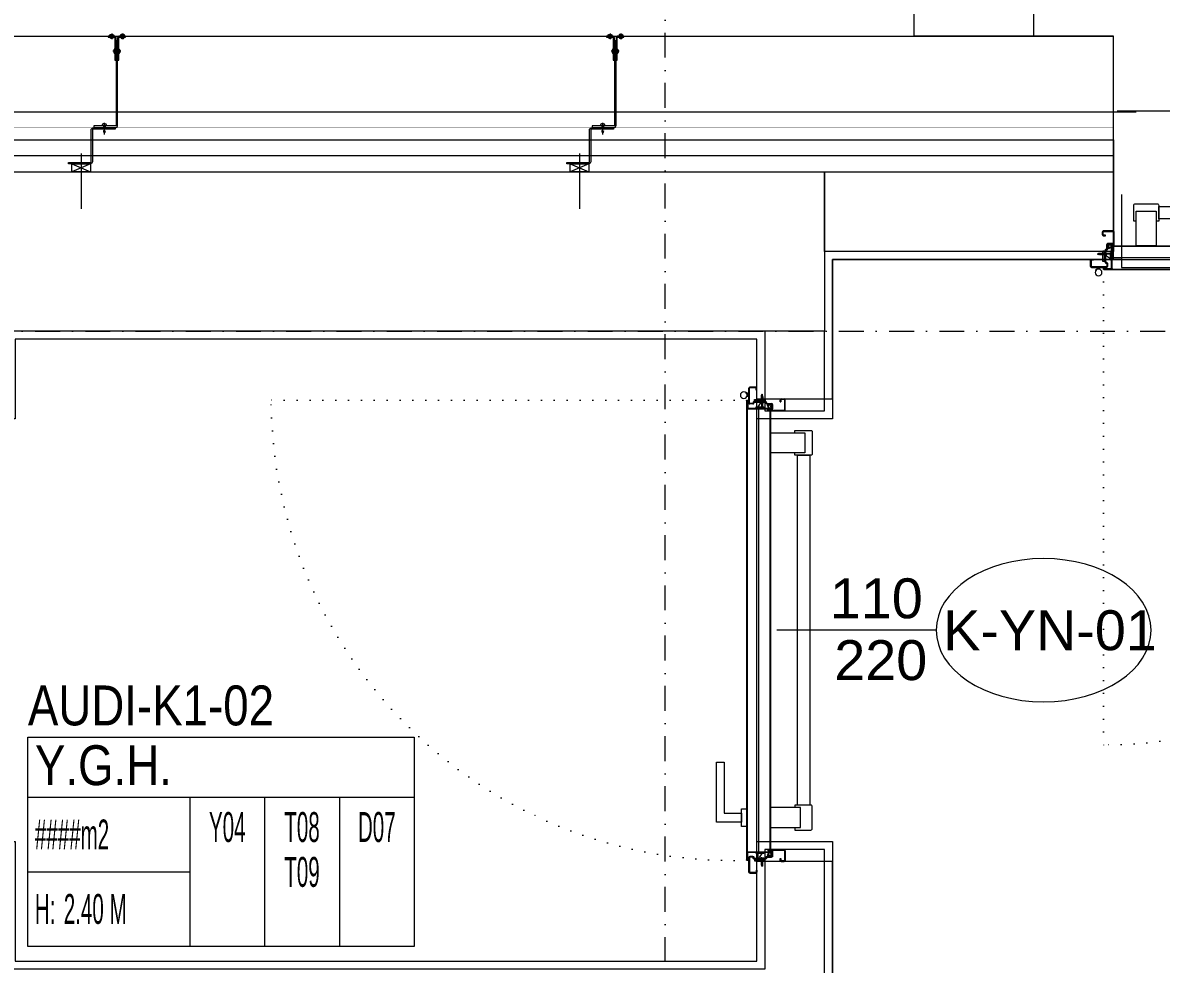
# Model space of a CAD drawing. Extents: x -2598 to 23780, y 0 to 8114.
# Drawn here: x 7706.4 to 7992, y 2626.2 to 2862.4 of the extents above; entities that cross this region are included whole.
import ezdxf
from ezdxf.enums import TextEntityAlignment as Align

# ---------------------------------------------------------------- set-up
doc = ezdxf.new("R2010")
doc.units = 0
doc.header["$LTSCALE"] = 25
doc.header["$MEASUREMENT"] = 0
doc.linetypes.add('DASHDOT2', pattern=[0.5, 0.25, -0.125, 0, -0.125])
doc.linetypes.add('DOT2', pattern=[0.125, 0, -0.125])
doc.layers.get('0').update_dxf_attribs({"color": 9, "lineweight": 9})
for name, color, linetype, lineweight in [('00', 9, 'Continuous', 9), ('01', 9, 'Continuous', 9), ('06D', 9, 'Continuous', 9), ('10', 9, 'Continuous', 9), ('14', 9, 'Continuous', 9), ('20', 9, 'DOT2', 9), ('21', 9, 'Continuous', 9), ('22', 8, 'Continuous', 9), ('24', 9, 'DASHDOT2', 9), ('33', 9, 'BATTING', 9), ('35', 9, 'Continuous', 9)]:
    doc.layers.add(name, color=color, linetype=linetype, lineweight=lineweight)
doc.styles.add('Arial', font='arial.ttf', dxfattribs={"height": 2.5})
doc.styles.add('MuuM_TEXT-STANDART', font='ARIALN.TTF')
doc.linetypes.add('BATTING', pattern='A,0.0001,-0.1,[134,ltypeshp.shx,S=0.1,R=0,X=-0.1,Y=0],-0.2,[134,ltypeshp.shx,S=0.1,R=180,X=0.1,Y=0],-0.1', length=0.4001)

# ---------------------------------------------------------------- blocks, each defined once
blk = doc.blocks.new('0_doorno')
blk.add_lwpolyline([(4.5, 0), (12.5, 0)])
blk.add_ellipse((-0.891, 0), major_axis=(-5.391, 0), ratio=0.666667)
at = {"style": 'Arial'}
blk.add_attdef('YUKSEKLIK', text='', height=2, dxfattribs=at).set_placement((5, 12.3), align=Align.TOP_LEFT)
blk.add_attdef('KAPINO', text='', height=2, dxfattribs=at).set_placement((0, 0), align=Align.MIDDLE)
blk.add_attdef('GENISLIK', text='', height=2, dxfattribs=at).set_placement((5, -3.789), align=Align.BOTTOM_LEFT)
blk = doc.blocks.new('0_roomno2-flat-2')
at = {"layer": '21'}
blk.add_lwpolyline([(96.88, -52.5), (0, -52.5), (0, 0), (96.88, 0)], close=True, dxfattribs=at)
for points in [[(0, -15), (96.88, -15)], [(40.62, -15), (40.62, -52.5)], [(59.38, -15), (59.38, -52.5)], [(78.12, -15), (78.12, -52.5)], [(0, -33.75), (40.62, -33.75)]]:
    blk.add_lwpolyline(points, dxfattribs=at)
at = {"layer": '21', "style": 'MuuM_TEXT-STANDART', "width": 0.6}
blk.add_text('H:', height=7.5, dxfattribs=at).set_placement((1.75, -43.04), align=Align.MIDDLE_LEFT)
at = {"layer": '21', "style": 'Arial'}
blk.add_attdef('ODANO', (0, 5.85), '', height=10, dxfattribs=at)
blk.add_attdef('MEKANADI', text='', height=10, dxfattribs=at).set_placement((1.75, -15), align=Align.BOTTOM_LEFT)
at = {"layer": '21', "style": 'MuuM_TEXT-STANDART', "width": 0.6}
for tag, p in [('YER01', (50, -22.5)), ('TAVAN01', (68.75, -22.5)), ('DUVAR01', (87.5, -22.5)), ('YER02', (50, -33.75)), ('TAVAN02', (68.75, -33.75)), ('DUVAR02', (87.5, -33.75)), ('YER03', (50, -45)), ('TAVAN03', (68.75, -45)), ('DUVAR03', (87.5, -45))]:
    blk.add_attdef(tag, text='', height=7.5, dxfattribs=at).set_placement(p, align=Align.MIDDLE_CENTER)
for tag, p in [('M2', (1.75, -24.38)), ('TEMIZTAVANYUKSEKLIGI', (9, -43.04))]:
    blk.add_attdef(tag, text='', height=7.5, dxfattribs=at).set_placement(p, align=Align.MIDDLE_LEFT)
blk = doc.blocks.new('p- alum kaplama profil')
at = {"lineweight": 13}
blk.add_lwpolyline([(7.12, 12.59), (7.12, 26.49)], dxfattribs=at)
at = {"lineweight": 5}
blk.add_lwpolyline([(9.44, 15.16), (4.79, 15.16), (4.79, 17.16), (9.44, 17.16)], close=True, dxfattribs=at)
for points in [[(4.79, 15.16), (9.44, 17.16)], [(9.44, 15.16), (4.79, 17.16)]]:
    blk.add_lwpolyline(points, dxfattribs=at)
at = {"lineweight": 18}
blk.add_lwpolyline([(4.09, 6.16), (-1.41, 6.16), (-1.41, 6.46), (4.09, 6.46, 0.414214), (4.29, 6.66), (4.29, 14.66, -0.414214), (4.79, 15.16), (10.29, 15.16), (10.29, 14.86), (4.79, 14.86, 0.414214), (4.59, 14.66), (4.59, 6.66, -0.414214)], format="xyb", close=True, dxfattribs=at)
blk.add_lwpolyline([(-2.06, 5.56), (-2.06, -2.34), (-2.06, -15.69), (-1.66, -15.69), (-1.66, -2.34), (-1.66, 5.56), (-1.66, 5.56), (-1.66, 5.57), (-1.66, 5.57), (-1.66, 5.58), (-1.66, 5.58), (-1.65, 5.59), (-1.65, 5.59), (-1.65, 5.59), (-1.65, 5.6), (-1.65, 5.6), (-1.64, 5.61), (-1.64, 5.61), (-1.64, 5.62), (-1.64, 5.62), (-1.63, 5.62), (-1.63, 5.63), (-1.63, 5.63), (-1.62, 5.63), (-1.62, 5.64), (-1.61, 5.64), (-1.61, 5.64), (-1.61, 5.64), (-1.6, 5.65), (-1.6, 5.65), (-1.59, 5.65), (-1.59, 5.65), (-1.58, 5.65), (-1.58, 5.65), (-1.57, 5.66), (-1.57, 5.66), (-1.56, 5.66), (-1.56, 5.66), (3.94, 5.66), (3.94, 6.06), (-1.56, 6.06), (-1.58, 6.06), (-1.61, 6.05), (-1.63, 6.05), (-1.66, 6.05), (-1.68, 6.04), (-1.7, 6.03), (-1.73, 6.03), (-1.75, 6.02), (-1.77, 6.01), (-1.79, 6), (-1.82, 5.99), (-1.84, 5.97), (-1.86, 5.96), (-1.88, 5.94), (-1.89, 5.93), (-1.91, 5.91), (-1.93, 5.89), (-1.95, 5.87), (-1.96, 5.85), (-1.97, 5.83), (-1.99, 5.81), (-2, 5.79), (-2.01, 5.77), (-2.02, 5.75), (-2.03, 5.72), (-2.04, 5.7), (-2.04, 5.68), (-2.05, 5.65), (-2.05, 5.63), (-2.06, 5.61), (-2.06, 5.58)], close=True)
blk.add_lwpolyline([(-1.66, -2.34), (-2.06, -2.34)])
for points in [[(-2.36, -10.84), (-2.36, -16.39), (-2.36, -16.39, -0.414214), (-2.51, -16.54), (-2.51, -16.54), (-4.06, -16.54), (-4.06, -16.84), (-2.51, -16.84), (-2.51, -16.84, 0.414214), (-2.06, -16.39), (-2.06, -10.84)], [(-1.36, -10.84), (-1.66, -10.84), (-1.66, -16.39, 0.414214), (-1.21, -16.84), (-1.21, -16.84), (0.34, -16.84), (0.34, -16.54), (-1.21, -16.54), (-1.21, -16.54, -0.414214), (-1.36, -16.39), (-1.36, -16.39)]]:
    blk.add_lwpolyline(points, format="xyb", close=True)
for points in [[(0.96, 5.66, -10), (0.97, 5.66, -10), (0.97, 5.66, -10), (0.97, 5.66, -10), (0.98, 5.66, -10), (0.98, 5.66, -10), (0.99, 5.66, -10), (0.99, 5.66, -10), (1, 5.66, -10), (1, 5.67, -10), (1, 5.67, -10), (1.01, 5.67, -10), (1.01, 5.67, -10), (1.01, 5.67, -10), (1.02, 5.68, -10), (1.02, 5.68, -10), (1.02, 5.68, -10), (1.03, 5.69, -10), (1.03, 5.69, -10), (1.03, 5.69, -10), (1.04, 5.7, -10), (1.04, 5.7, -10), (1.04, 5.7, -10), (1.04, 5.71, -10), (1.04, 5.71, -10), (1.05, 5.72, -10), (1.05, 5.72, -10), (1.05, 5.72, -10), (1.05, 5.73, -10), (1.05, 5.73, -10), (1.05, 5.74, -10), (1.05, 5.74, -10), (1.05, 5.75, -10)], [(1.61, 6.87, -10), (0.98, 6.96, -10)], [(1.33, 5.85, -10), (0.98, 5.88, -10)], [(1.56, 7.05, -10), (1.02, 7.13, -10)], [(1.05, 6.91, -10), (1.29, 7.56, -10)], [(1.05, 5.83, -10), (1.05, 6.01, -10)], [(1.05, 5.75, -10), (1.05, 5.83, -10)], [(1.29, 4.93, -10), (1.29, 7.8, -10)], [(1.53, 6.82, -10), (1.29, 7.56, -10)], [(1.29, 6.16, -10), (1.29, 6.26, -10)], [(1.53, 5.75, -10), (1.53, 5.92, -10)], [(1.53, 5.75, -10), (1.53, 5.74, -10), (1.53, 5.74, -10), (1.53, 5.73, -10), (1.53, 5.73, -10), (1.53, 5.72, -10), (1.54, 5.72, -10), (1.54, 5.72, -10), (1.54, 5.71, -10), (1.54, 5.71, -10), (1.54, 5.7, -10), (1.54, 5.7, -10), (1.55, 5.7, -10), (1.55, 5.69, -10), (1.55, 5.69, -10), (1.55, 5.69, -10), (1.56, 5.68, -10), (1.56, 5.68, -10), (1.56, 5.68, -10), (1.57, 5.67, -10), (1.57, 5.67, -10), (1.58, 5.67, -10), (1.58, 5.67, -10), (1.58, 5.67, -10), (1.59, 5.66, -10), (1.59, 5.66, -10), (1.6, 5.66, -10), (1.6, 5.66, -10), (1.6, 5.66, -10), (1.61, 5.66, -10), (1.61, 5.66, -10), (1.62, 5.66, -10), (1.62, 5.66, -10)], [(0.67, 5.66, -10), (1.91, 5.66, -10)], [(0.67, 5.66, -10), (0.67, 5.64, -10), (0.67, 5.62, -10), (0.67, 5.6, -10), (0.68, 5.58, -10), (0.68, 5.56, -10), (0.69, 5.54, -10), (0.69, 5.52, -10), (0.7, 5.5, -10), (0.7, 5.48, -10), (0.71, 5.46, -10), (0.72, 5.45, -10), (0.73, 5.43, -10), (0.74, 5.41, -10), (0.75, 5.4, -10), (0.76, 5.38, -10), (0.77, 5.36, -10), (0.79, 5.35, -10), (0.8, 5.33, -10), (0.81, 5.32, -10), (0.83, 5.31, -10), (0.84, 5.29, -10), (0.86, 5.28, -10), (0.87, 5.27, -10), (0.89, 5.26, -10), (0.91, 5.25, -10), (0.92, 5.24, -10), (0.94, 5.23, -10), (0.96, 5.22, -10), (0.98, 5.21, -10), (1, 5.21, -10), (1.02, 5.2, -10), (1.03, 5.2, -10)], [(1.03, 5.2, -10), (1.04, 5.2, -10), (1.05, 5.19, -10), (1.05, 5.19, -10), (1.06, 5.19, -10), (1.06, 5.19, -10), (1.07, 5.19, -10), (1.07, 5.19, -10), (1.08, 5.19, -10), (1.08, 5.19, -10), (1.09, 5.19, -10), (1.09, 5.18, -10), (1.1, 5.18, -10), (1.1, 5.18, -10), (1.11, 5.18, -10), (1.11, 5.18, -10), (1.12, 5.18, -10), (1.12, 5.18, -10), (1.13, 5.18, -10), (1.13, 5.18, -10), (1.14, 5.18, -10), (1.15, 5.18, -10), (1.15, 5.18, -10), (1.16, 5.17, -10), (1.16, 5.17, -10), (1.17, 5.17, -10), (1.17, 5.17, -10), (1.18, 5.17, -10), (1.18, 5.17, -10), (1.19, 5.17, -10), (1.19, 5.17, -10), (1.2, 5.17, -10), (1.2, 5.17, -10)], [(1.2, 5.17, -10), (1.2, 5.2, -10)], [(1.38, 5.2, -10), (1.2, 5.2, -10)], [(1.38, 5.17, -10), (1.38, 5.2, -10)], [(1.38, 5.17, -10), (1.38, 5.17, -10), (1.39, 5.17, -10), (1.39, 5.17, -10), (1.4, 5.17, -10), (1.41, 5.17, -10), (1.41, 5.17, -10), (1.42, 5.17, -10), (1.42, 5.17, -10), (1.43, 5.17, -10), (1.43, 5.18, -10), (1.44, 5.18, -10), (1.44, 5.18, -10), (1.45, 5.18, -10), (1.45, 5.18, -10), (1.46, 5.18, -10), (1.46, 5.18, -10), (1.47, 5.18, -10), (1.47, 5.18, -10), (1.48, 5.18, -10), (1.48, 5.18, -10), (1.49, 5.18, -10), (1.5, 5.19, -10), (1.5, 5.19, -10), (1.51, 5.19, -10), (1.51, 5.19, -10), (1.52, 5.19, -10), (1.52, 5.19, -10), (1.53, 5.19, -10), (1.53, 5.19, -10), (1.54, 5.19, -10), (1.54, 5.2, -10), (1.55, 5.2, -10)], [(1.55, 5.2, -10), (1.57, 5.2, -10), (1.59, 5.21, -10), (1.6, 5.21, -10), (1.62, 5.22, -10), (1.64, 5.23, -10), (1.66, 5.24, -10), (1.68, 5.25, -10), (1.69, 5.26, -10), (1.71, 5.27, -10), (1.73, 5.28, -10), (1.74, 5.29, -10), (1.76, 5.31, -10), (1.77, 5.32, -10), (1.78, 5.33, -10), (1.8, 5.35, -10), (1.81, 5.36, -10), (1.82, 5.38, -10), (1.83, 5.4, -10), (1.84, 5.41, -10), (1.85, 5.43, -10), (1.86, 5.45, -10), (1.87, 5.46, -10), (1.88, 5.48, -10), (1.89, 5.5, -10), (1.89, 5.52, -10), (1.9, 5.54, -10), (1.9, 5.56, -10), (1.9, 5.58, -10), (1.91, 5.6, -10), (1.91, 5.62, -10), (1.91, 5.64, -10), (1.91, 5.66, -10)], [(-2.86, -13.04, 0), (-0.86, -13.04, 0)], [(-2.36, -12.52, 0), (-2.4, -12.53, 0), (-2.43, -12.56, 0), (-2.47, -12.58, 0), (-2.5, -12.6, 0), (-2.53, -12.63, 0), (-2.56, -12.66, 0), (-2.59, -12.69, 0), (-2.61, -12.73, 0), (-2.63, -12.76, 0), (-2.65, -12.8, 0), (-2.67, -12.84, 0), (-2.68, -12.88, 0), (-2.69, -12.92, 0), (-2.7, -12.96, 0), (-2.71, -13, 0), (-2.71, -13.04, 0), (-2.71, -13.08, 0), (-2.7, -13.13, 0), (-2.69, -13.17, 0), (-2.68, -13.21, 0), (-2.67, -13.25, 0), (-2.65, -13.28, 0), (-2.63, -13.32, 0), (-2.61, -13.36, 0), (-2.59, -13.39, 0), (-2.56, -13.42, 0), (-2.53, -13.45, 0), (-2.5, -13.48, 0), (-2.47, -13.51, 0), (-2.43, -13.53, 0), (-2.4, -13.55, 0), (-2.36, -13.57, 0)], [(-2.36, -13.04, 0), (-2.36, -12.52, 0)], [(-2.36, -13.04, 0), (-2.36, -12.73, 0)], [(-2.36, -12.73, 0), (-2.36, -13.04, 0)], [(-1.36, -12.73, 0), (-2.36, -12.73, 0)], [(-2.36, -13.04, 0), (-2.36, -13.36, 0)], [(-2.36, -13.04, 0), (-2.36, -13.57, 0)], [(-2.36, -13.36, 0), (-2.36, -13.04, 0)], [(-1.36, -13.36, 0), (-2.36, -13.36, 0)], [(-1.36, -13.04, 0), (-1.36, -12.37, 0)], [(-1.36, -13.72, 0), (-1.32, -13.68, 0), (-1.29, -13.65, 0), (-1.26, -13.61, 0), (-1.23, -13.58, 0), (-1.2, -13.54, 0), (-1.18, -13.5, 0), (-1.16, -13.45, 0), (-1.14, -13.41, 0), (-1.12, -13.37, 0), (-1.1, -13.32, 0), (-1.09, -13.28, 0), (-1.08, -13.23, 0), (-1.07, -13.18, 0), (-1.06, -13.14, 0), (-1.06, -13.09, 0), (-1.06, -13.04, 0), (-1.06, -12.99, 0), (-1.06, -12.95, 0), (-1.07, -12.9, 0), (-1.08, -12.85, 0), (-1.09, -12.81, 0), (-1.1, -12.76, 0), (-1.12, -12.72, 0), (-1.14, -12.67, 0), (-1.16, -12.63, 0), (-1.18, -12.59, 0), (-1.2, -12.55, 0), (-1.23, -12.51, 0), (-1.26, -12.47, 0), (-1.29, -12.43, 0), (-1.32, -12.4, 0), (-1.36, -12.37, 0)], [(-1.36, -13.04, 0), (-1.36, -13.72, 0)], [(-3.84, -17.04, 0), (-3.81, -17.07, 0), (-3.78, -17.1, 0), (-3.75, -17.12, 0), (-3.72, -17.15, 0), (-3.69, -17.17, 0), (-3.66, -17.19, 0), (-3.62, -17.21, 0), (-3.59, -17.23, 0), (-3.55, -17.24, 0), (-3.52, -17.26, 0), (-3.48, -17.27, 0), (-3.44, -17.28, 0), (-3.4, -17.28, 0), (-3.36, -17.29, 0), (-3.32, -17.29, 0), (-3.29, -17.29, 0), (-3.25, -17.29, 0), (-3.21, -17.29, 0), (-3.17, -17.28, 0), (-3.13, -17.28, 0), (-3.09, -17.27, 0), (-3.06, -17.26, 0), (-3.02, -17.24, 0), (-2.98, -17.23, 0), (-2.95, -17.21, 0), (-2.91, -17.19, 0), (-2.88, -17.17, 0), (-2.85, -17.15, 0), (-2.82, -17.12, 0), (-2.79, -17.1, 0), (-2.76, -17.07, 0), (-2.73, -17.04, 0)], [(-3.29, -17.04, 0), (-3.84, -17.04, 0)], [(-2.85, -16.54, 0), (-2.86, -16.51, 0), (-2.87, -16.47, 0), (-2.89, -16.44, 0), (-2.91, -16.41, 0), (-2.93, -16.38, 0), (-2.96, -16.35, 0), (-2.98, -16.33, 0), (-3.01, -16.31, 0), (-3.04, -16.29, 0), (-3.07, -16.27, 0), (-3.11, -16.25, 0), (-3.14, -16.24, 0), (-3.18, -16.23, 0), (-3.21, -16.22, 0), (-3.25, -16.22, 0), (-3.29, -16.22, 0), (-3.32, -16.22, 0), (-3.36, -16.22, 0), (-3.39, -16.23, 0), (-3.43, -16.24, 0), (-3.46, -16.25, 0), (-3.5, -16.27, 0), (-3.53, -16.29, 0), (-3.56, -16.31, 0), (-3.59, -16.33, 0), (-3.61, -16.35, 0), (-3.64, -16.38, 0), (-3.66, -16.41, 0), (-3.68, -16.44, 0), (-3.7, -16.47, 0), (-3.71, -16.51, 0), (-3.73, -16.54, 0)], [(-3.29, -16.54, 0), (-3.73, -16.54, 0)], [(-3.29, -16.54, 0), (-3.55, -16.54, 0)], [(-3.55, -16.54, 0), (-3.29, -16.54, 0)], [(-3.55, -17.04, 0), (-3.55, -16.54, 0)], [(-3.29, -17.54, 0), (-3.29, -16.04, 0)], [(-3.29, -16.54, 0), (-2.85, -16.54, 0)], [(-3.29, -16.54, 0), (-3.03, -16.54, 0)], [(-3.03, -16.54, 0), (-3.29, -16.54, 0)], [(-3.29, -17.04, 0), (-2.73, -17.04, 0)], [(-3.03, -17.04, 0), (-3.03, -16.54, 0)], [(-0.56, -17.04, 0), (-1.11, -17.04, 0)], [(0, -17.04, 0), (-0.03, -17.07, 0), (-0.06, -17.1, 0), (-0.09, -17.12, 0), (-0.12, -17.15, 0), (-0.15, -17.17, 0), (-0.18, -17.19, 0), (-0.22, -17.21, 0), (-0.25, -17.23, 0), (-0.29, -17.24, 0), (-0.33, -17.26, 0), (-0.36, -17.27, 0), (-0.4, -17.28, 0), (-0.44, -17.28, 0), (-0.48, -17.29, 0), (-0.52, -17.29, 0), (-0.56, -17.29, 0), (-0.59, -17.29, 0), (-0.63, -17.29, 0), (-0.67, -17.28, 0), (-0.71, -17.28, 0), (-0.75, -17.27, 0), (-0.79, -17.26, 0), (-0.82, -17.24, 0), (-0.86, -17.23, 0), (-0.89, -17.21, 0), (-0.93, -17.19, 0), (-0.96, -17.17, 0), (-0.99, -17.15, 0), (-1.02, -17.12, 0), (-1.05, -17.1, 0), (-1.08, -17.07, 0), (-1.11, -17.04, 0)], [(-1, -16.54, 0), (-0.98, -16.51, 0), (-0.97, -16.47, 0), (-0.95, -16.44, 0), (-0.93, -16.41, 0), (-0.91, -16.38, 0), (-0.88, -16.35, 0), (-0.86, -16.33, 0), (-0.83, -16.31, 0), (-0.8, -16.29, 0), (-0.77, -16.27, 0), (-0.73, -16.25, 0), (-0.7, -16.24, 0), (-0.66, -16.23, 0), (-0.63, -16.22, 0), (-0.59, -16.22, 0), (-0.56, -16.22, 0), (-0.52, -16.22, 0), (-0.48, -16.22, 0), (-0.45, -16.23, 0), (-0.41, -16.24, 0), (-0.38, -16.25, 0), (-0.34, -16.27, 0), (-0.31, -16.29, 0), (-0.28, -16.31, 0), (-0.25, -16.33, 0), (-0.23, -16.35, 0), (-0.2, -16.38, 0), (-0.18, -16.41, 0), (-0.16, -16.44, 0), (-0.14, -16.47, 0), (-0.13, -16.51, 0), (-0.12, -16.54, 0)], [(-0.56, -16.54, 0), (-1, -16.54, 0)], [(-0.56, -16.54, 0), (-0.82, -16.54, 0)], [(-0.82, -16.54, 0), (-0.56, -16.54, 0)], [(-0.82, -17.04, 0), (-0.82, -16.54, 0)], [(-0.56, -17.54, 0), (-0.56, -16.04, 0)], [(-0.56, -16.54, 0), (-0.3, -16.54, 0)], [(-0.56, -16.54, 0), (-0.12, -16.54, 0)], [(-0.3, -16.54, 0), (-0.56, -16.54, 0)], [(-0.56, -17.04, 0), (0, -17.04, 0)], [(-0.3, -17.04, 0), (-0.3, -16.54, 0)]]:
    blk.add_polyline3d(points)
blk = doc.blocks.new('*U11')
at = {"ltscale": 15}
for p, q in [((-24.9, 0.9), (-25.7, 0)), ((-24.9, -0.9), (-25.7, 0)), ((-22.9, 1.5), (-24.9, 0.9)), ((-22.9, 1.5), (-22.9, -1.5)), ((-21.2, -2.7), (-18.1, 2.8)), ((-21, -2.7), (-17.9, 2.7)), ((-19.7, -2.7), (-16.6, 2.8)), ((-19.5, -2.7), (-16.4, 2.7)), ((-18.5, 1.5), (-18.3, 2)), ((-18.2, -2.7), (-15.1, 2.8)), ((-18, -2.7), (-14.9, 2.7)), ((-17, 1.5), (-16.8, 2)), ((-16.7, -2.7), (-13.6, 2.8)), ((-16.5, -2.7), (-13.4, 2.7)), ((-15.5, 1.5), (-15.3, 2)), ((-15.2, -2.7), (-12.1, 2.8)), ((-15, -2.7), (-11.9, 2.7)), ((-14, 1.5), (-13.8, 2)), ((-13.7, -2.7), (-10.6, 2.8)), ((-13.5, -2.7), (-10.4, 2.7)), ((-12.5, 1.5), (-12.3, 2)), ((-12.2, -2.7), (-9.1, 2.8)), ((-12, -2.7), (-8.9, 2.7)), ((-11, 1.5), (-10.8, 2)), ((-10.7, -2.7), (-7.6, 2.8)), ((-10.5, -2.7), (-7.4, 2.7)), ((-9.5, 1.5), (-9.3, 2)), ((-9.2, -2.7), (-6.1, 2.8)), ((-9, -2.7), (-5.9, 2.7)), ((-8, 1.5), (-7.8, 2)), ((-7.7, -2.7), (-4.6, 2.8)), ((-7.5, -2.7), (-4.4, 2.7)), ((-6.5, 1.5), (-6.3, 2)), ((-6.2, -2.7), (-3.1, 2.8)), ((-6, -2.7), (-2.9, 2.7)), ((-5, 1.5), (-4.8, 2)), ((-4.7, -2.7), (-1.6, 2.8)), ((-4.5, -2.7), (-1.4, 2.7)), ((-3.5, 1.5), (-3.3, 2)), ((-2, 1.5), (-1.8, 2)), ((-0.5, 4.2), (-1.5, 1.5)), ((0, 0.5), (-0.6, 0.5)), ((-24.9, -0.9), (-22.9, -1.5)), ((-8.6, -1.5), (-22.9, -1.5)), ((-21.2, -2.7), (-20.9, -1.5)), ((-20.3, -1.5), (-19.1, -1.5)), ((-19.7, -2.7), (-19.4, -1.5)), ((-18.8, -1.5), (-17.6, -1.5)), ((-18.2, -2.7), (-17.9, -1.5)), ((-17.3, -1.5), (-16.1, -1.5)), ((-16.7, -2.7), (-16.4, -1.5)), ((-15.8, -1.5), (-14.6, -1.5)), ((-15.2, -2.7), (-14.9, -1.5)), ((-14.3, -1.5), (-13.1, -1.5)), ((-13.7, -2.7), (-13.4, -1.5)), ((-12.8, -1.5), (-11.6, -1.5)), ((-12.2, -2.7), (-11.9, -1.5)), ((-11.3, -1.5), (-10.1, -1.5)), ((-10.7, -2.7), (-10.4, -1.5)), ((-9.8, -1.5), (-8.6, -1.5)), ((-9.2, -2.7), (-8.9, -1.5)), ((-8.3, -1.5), (-7.1, -1.5)), ((-7.7, -2.7), (-7.4, -1.5)), ((-6.8, -1.5), (-5.6, -1.5)), ((-6.2, -2.7), (-5.9, -1.5)), ((-5.3, -1.5), (-4.1, -1.5)), ((-4.7, -2.7), (-4.4, -1.5)), ((-3.8, -1.5), (-2.1, -1.5)), ((-0.5, -4.2), (-1.5, -1.5)), ((0, -0.5), (-0.6, -0.5))]:
    blk.add_line(p, q, dxfattribs=at)
for p, q in [((-6.9, 1.5), (-22.9, 1.5)), ((-17.4, 1.5), (-18.6, 1.5)), ((-15.9, 1.5), (-17.1, 1.5)), ((-14.4, 1.5), (-15.6, 1.5)), ((-12.9, 1.5), (-14.1, 1.5)), ((-11.4, 1.5), (-12.6, 1.5)), ((-9.9, 1.5), (-11.1, 1.5)), ((-8.4, 1.5), (-9.6, 1.5)), ((-6.9, 1.5), (-8.1, 1.5)), ((-5.4, 1.5), (-6.6, 1.5)), ((-3.9, 1.5), (-5.1, 1.5)), ((-2.4, 1.5), (-3.6, 1.5)), ((-1.5, 1.5), (-2.1, 1.5)), ((0, 0.5), (0, 4.1)), ((-1.5, -1.5), (-2.1, -1.5)), ((0, -0.5), (0, -4.1))]:
    blk.add_line(p, q)
for centre, radius, start, end in [((-26, 3.9), 3.92, 274.361, 322.1025), ((-26, -3.9), 3.92, 37.8975, 85.639), ((-18, 2.8), 0.0971, 330.3204, 150.3204), ((-16.5, 2.8), 0.0971, 330.3204, 150.3204), ((-15, 2.8), 0.0971, 330.3204, 150.3204), ((-13.5, 2.8), 0.0971, 330.3204, 150.3204), ((-12, 2.8), 0.0971, 330.3204, 150.3204), ((-10.5, 2.8), 0.0971, 330.3204, 150.3204), ((-9, 2.8), 0.0971, 330.3204, 150.3204), ((-7.5, 2.8), 0.0971, 330.3204, 150.3204), ((-6, 2.8), 0.0971, 330.3204, 150.3204), ((-4.5, 2.8), 0.0971, 330.3204, 150.3204), ((-3, 2.8), 0.0971, 330.3204, 150.3204), ((-1.5, 2.8), 0.0971, 330.3204, 150.3204), ((-0.6, 0), 0.486, 90, 270), ((-0.3, 4.1), 0.25, 0, 150.0864), ((-21.1, -2.7), 0.0971, 150.3204, 330.3204), ((-19.6, -2.7), 0.0971, 150.3204, 330.3204), ((-18.1, -2.7), 0.0971, 150.3204, 330.3204), ((-16.6, -2.7), 0.0971, 150.3204, 330.3204), ((-15.1, -2.7), 0.0971, 150.3204, 330.3204), ((-13.6, -2.7), 0.0971, 150.3204, 330.3204), ((-12.1, -2.7), 0.0971, 150.3204, 330.3204), ((-10.6, -2.7), 0.0971, 150.3204, 330.3204), ((-9.1, -2.7), 0.0971, 150.3204, 330.3204), ((-7.6, -2.7), 0.0971, 150.3204, 330.3204), ((-6.1, -2.7), 0.0971, 150.3204, 330.3204), ((-4.6, -2.7), 0.0971, 150.3204, 330.3204), ((-0.3, -4.1), 0.25, 209.9136, 0)]:
    blk.add_arc(centre, radius, start, end, dxfattribs=at)
blk = doc.blocks.new('conta')
at = {"ltscale": 10}
for p, q in [((-2649.88, 5344.46), (-2649.78, 5344.3)), ((-2649.87, 5345.53), (-2649.81, 5345.61)), ((-2649.78, 5344.3), (-2649.74, 5344.3)), ((-2649.72, 5345.4), (-2649.28, 5345.4)), ((-2649.25, 5345.41), (-2649.09, 5345.51)), ((-2648.97, 5344.05), (-2648.78, 5343.8)), ((-2648.87, 5344.09), (-2648.7, 5343.86)), ((-2648.83, 5344.87), (-2648.56, 5345.24)), ((-2648.77, 5345.12), (-2648.63, 5345.3)), ((-2648.71, 5343.79), (-2648.71, 5343.79)), ((-2648.56, 5345.31), (-2648.56, 5345.31))]:
    blk.add_line(p, q, dxfattribs=at)
for centre, radius, start, end in [((-2653.03, 5345), 3.19, 350.4674, 8.9372), ((-2649.87, 5344.47), 0.02, 170.4674, 213.7451), ((-2649.83, 5345.5), 0.05, 140.6345, 188.9372), ((-2649.74, 5345.58), 0.0696, 22.2428, 159.258), ((-2650.94, 5345.01), 1.24, 340.3382, 16.7772), ((-2649.74, 5344.58), 0.03, 160.3382, 273.2666), ((-2649.72, 5345.37), 0.03, 90, 196.7772), ((-2649.56, 5341.55), 3.01, 80.4362, 93.2666), ((-2649.28, 5345.45), 0.05, 270, 303.0062), ((-2649.22, 5344.14), 0.231, 353.9571, 81.9004), ((-2649.08, 5345.49), 0.03, 4.7972, 123.0062), ((-2649.06, 5344.54), 0.03, 260.4362, 338.7066), ((-2650.22, 5344.99), 1.27, 338.7066, 23.0418), ((-2648.89, 5344.11), 0.1, 173.9571, 217.2653), ((-2649.01, 5345.57), 0.05, 18.7951, 42.1429), ((-2651.17, 5344.83), 2.33, 7.5897, 18.7951), ((-2658.2, 5345.19), 9.36, 353.6857, 357.8537), ((-2648.79, 5344.15), 0.1, 173.6857, 217.2653), ((-2648.81, 5345.15), 0.05, 187.5897, 322.7347), ((-2648.79, 5344.84), 0.05, 142.7347, 180.2669), ((-2648.74, 5343.83), 0.05, 217.2653, 307.2653), ((-2648.74, 5343.83), 0.05, 307.2653, 37.2653), ((-2648.59, 5345.27), 0.05, 52.7347, 142.7347), ((-2648.59, 5345.27), 0.05, 322.7347, 52.7347)]:
    blk.add_arc(centre, radius, start, end, dxfattribs=at)
for points, knots in [([(-2649.74, 5344.31), (-2649.74, 5344.34), (-2649.7, 5344.52), (-2649.59, 5344.33), (-2649.34, 5344.36), (-2649.23, 5344.37), (-2649.18, 5344.37)], [0, 0, 0, 0, 0.1008757, 0.3841126, 0.5436166, 0.6906785, 0.6906785, 0.6906785, 0.6906785]), ([(-2648.98, 5345.6), (-2649, 5345.63), (-2649.09, 5345.71), (-2649.23, 5345.44), (-2649.32, 5345.74), (-2649.39, 5345.46), (-2649.51, 5345.75), (-2649.59, 5345.5), (-2649.65, 5345.57), (-2649.68, 5345.61)], [0.0086373, 0.0086373, 0.0086373, 0.0086373, 0.1097304, 0.3133405, 0.4430081, 0.5658764, 0.7165186, 0.8527974, 0.9648495, 0.9648495, 0.9648495, 0.9648495])]:
    blk.add_open_spline(points, degree=3, knots=knots, dxfattribs=at)
blk = doc.blocks.new('p-yn_sackasa')
at = {"layer": '10', "linetype": 'Continuous'}
for p, q in [((0, 6.16), (0, 6.9)), ((0.01, 6.9), (0.01, 6.15)), ((0.14, 6.9), (0.14, 6.16)), ((0.15, 6.9), (0.15, 6.16)), ((2.69, 7.16), (0.26, 7.16)), ((2.69, 7.15), (0.26, 7.15)), ((2.69, 7.02), (0.26, 7.02)), ((0.26, 7.01), (2.69, 7.01)), ((0.26, 6.05), (0.76, 6.05)), ((0.75, 6.04), (0.26, 6.04)), ((0.26, 5.91), (0.75, 5.91)), ((0.76, 5.9), (0.26, 5.9)), ((0.75, 5.91), (0.75, 6.04)), ((0.76, 5.9), (0.76, 6.05)), ((2.8, 3.29), (2.8, 6.9)), ((2.81, 3.29), (2.81, 6.9)), ((2.94, 3.29), (2.94, 6.9)), ((2.95, 3.29), (2.95, 6.9)), ((1.11, 2.52), (1.11, 3.73)), ((1.12, 2.52), (1.12, 3.73)), ((1.25, 3.73), (1.25, 2.52)), ((1.26, 2.52), (1.26, 3.73)), ((1.37, 3.98), (2.49, 3.98)), ((2.49, 3.97), (1.37, 3.97)), ((1.37, 3.84), (2.49, 3.84)), ((2.49, 3.83), (1.37, 3.83)), ((2.6, 3.69), (2.5, 3.36)), ((2.51, 3.35), (2.61, 3.69)), ((2.73, 3.65), (2.63, 3.32)), ((2.74, 3.64), (2.64, 3.31)), ((-2.19, 0), (-2.19, -0.15)), ((0.67, -0.71), (0.67, 2.27)), ((0.69, -0.71), (0.69, 2.27)), ((0.81, -0.71), (0.81, 2.27)), ((0.83, -0.71), (0.83, 2.27)), ((0.92, 2.33), (0.95, 2.32)), ((0.93, 2.34), (0.95, 2.33)), ((1.01, 2.46), (0.99, 2.47)), ((0.99, 2.46), (1.01, 2.45)), ((-2.95, -0.25), (-2.95, -1.75)), ((-2.94, -1.75), (-2.94, -0.25)), ((-2.81, -0.25), (-2.81, -1.75)), ((-2.8, -0.25), (-2.8, -1.75)), ((-2.19, 0), (-2.7, 0)), ((-2.2, -0.01), (-2.7, -0.01)), ((-2.2, -0.14), (-2.7, -0.14)), ((-2.19, -0.15), (-2.7, -0.15)), ((1.01, -1.85), (-2.7, -1.85)), ((1.01, -1.86), (-2.7, -1.86)), ((-2.7, -1.99), (1.01, -1.99)), ((1.01, -2), (-2.7, -2)), ((-2.2, -0.14), (-2.2, -0.01)), ((0.92, -0.77), (0.95, -0.76)), ((0.93, -0.78), (0.95, -0.77)), ((0.99, -0.89), (1.01, -0.88)), ((1.01, -0.89), (0.99, -0.91)), ((1.11, -0.96), (1.11, -1.75)), ((1.12, -0.96), (1.12, -1.75)), ((1.25, -0.96), (1.25, -1.75)), ((1.26, -0.96), (1.26, -1.75))]:
    blk.add_line(p, q, dxfattribs=at)
for points in [[(0.15, 2.14), (0.67, 2.14), (0.67, -0.54), (0.15, -0.54)], [(0.15, 2.14), (0.41, 2.14), (0.41, -0.54), (0.15, -0.54)]]:
    blk.add_lwpolyline(points, close=True, dxfattribs=at)
for centre, radius, start, end in [((0.26, 6.9), 0.261, 90, 180), ((0.26, 6.16), 0.261, 180, 270), ((0.26, 6.9), 0.249, 90, 180), ((0.26, 6.16), 0.249, 181.345, 271.3502), ((0.26, 6.9), 0.122, 90, 180), ((0.26, 6.16), 0.122, 180, 270), ((0.26, 6.9), 0.11, 90, 180), ((0.26, 6.16), 0.11, 180, 270), ((2.69, 6.9), 0.261, 0, 90), ((2.69, 6.9), 0.249, 0, 90), ((2.69, 6.9), 0.122, 0, 90), ((2.69, 6.9), 0.11, 0, 90), ((1.37, 3.73), 0.253, 90, 180), ((1.37, 3.73), 0.24, 90, 180), ((1.37, 3.73), 0.114, 90, 180), ((1.37, 3.73), 0.101, 90, 180), ((2.49, 3.72), 0.261, 342.8602, 90), ((2.49, 3.72), 0.249, 342.8613, 90), ((2.49, 3.72), 0.122, 342.8607, 90), ((2.49, 3.72), 0.11, 342.8621, 90), ((2.72, 3.29), 0.232, 162.8601, 0), ((2.72, 3.29), 0.219, 162.8613, 0), ((2.72, 3.29), 0.0927, 162.8605, 0), ((2.72, 3.29), 0.0801, 162.8624, 0), ((0.89, 2.27), 0.219, 63.2153, 180), ((0.89, 2.27), 0.206, 63.2169, 180), ((0.89, 2.27), 0.0801, 63.215, 180), ((0.89, 2.27), 0.0674, 63.2144, 180), ((1.04, 2.52), 0.206, 243.2197, 0), ((1.04, 2.52), 0.219, 243.2148, 0), ((1.04, 2.52), 0.0801, 243.2203, 0), ((1.04, 2.52), 0.0674, 243.2129, 0), ((-2.7, -0.25), 0.253, 90, 180), ((-2.7, -1.75), 0.253, 180, 270), ((-2.7, -0.25), 0.24, 90, 180), ((-2.7, -1.75), 0.24, 180, 270), ((-2.7, -0.25), 0.114, 90, 180), ((-2.7, -1.75), 0.114, 180, 270), ((-2.7, -0.25), 0.101, 90, 180), ((-2.7, -1.75), 0.101, 180, 270), ((0.89, -0.71), 0.219, 180, 296.785), ((0.89, -0.71), 0.206, 180, 296.7851), ((0.89, -0.71), 0.0801, 180, 296.785), ((0.89, -0.71), 0.0674, 180, 180.5245), ((0.89, -0.71), 0.0674, 180, 296.7871), ((1.04, -0.96), 0.219, 0, 116.7854), ((1.04, -0.96), 0.206, 0, 116.7836), ((1.04, -0.96), 0.0801, 0, 116.7811), ((1.04, -0.96), 0.0674, 0, 116.7871), ((1.01, -1.75), 0.114, 270, 0), ((1.01, -1.75), 0.24, 270, 0), ((1.01, -1.75), 0.101, 270, 0), ((1.01, -1.75), 0.253, 270, 0)]:
    blk.add_arc(centre, radius, start, end, dxfattribs=at)
at = {"layer": '10', "xscale": 0.0842696629213483, "yscale": 0.0842696629213483, "zscale": 0.0842696629213483}
blk.add_blockref('*U11', (0.95, 1.35), dxfattribs=at)
at = {"layer": '14', "xscale": -0.7887640449438696, "yscale": 0.7887640449438696, "zscale": 0.7887640449438204, "rotation": 90}
blk.add_blockref('conta', (4217.78, -2086.42), dxfattribs=at)
blk = doc.blocks.new('*U427')
at = {"layer": '06D'}
for points in [[(12.5, 9.56), (11.87, 9.56), (11.87, 13.56, -0.414214), (12.25, 13.93), (17.75, 13.93, -0.414214), (18.12, 13.56), (18.12, 9.56), (17.5, 9.56)], [(111.5, 9.56), (112.12, 9.56), (112.12, 13.56, 0.414214), (111.75, 13.93), (106.25, 13.93, 0.414214), (105.87, 13.56), (105.87, 9.56), (106.5, 9.56)]]:
    blk.add_lwpolyline(points, format="xyb", dxfattribs=at)
for points in [[(105.87, 13.31), (18.12, 13.31), (18.12, 10.18), (105.87, 10.18)], [(111.5, 12.06), (106.5, 12.06), (106.5, 3.44), (111.5, 3.44)], [(12.5, 10.94), (17.5, 10.94), (17.5, 3.44), (12.5, 3.44)]]:
    blk.add_lwpolyline(points, close=True, dxfattribs=at)
for points in [[(12.8, -2.56), (12.8, -3.81), (17.2, -3.81), (17.2, -2.56), (12.8, -2.56)], [(13.87, -3.81), (13.87, -10.06), (28.87, -10.06), (28.87, -8.19), (16.12, -8.19), (16.12, -8.19), (16.12, -3.81), (13.87, -3.81)]]:
    blk.add_lwpolyline(points, dxfattribs=at)
at = {"layer": '10', "ltscale": 10}
for p, q in [((6.3, -2.19), (6.3, 3.34)), ((117.6, 3.44), (6.4, 3.44)), ((6.45, -2.29), (6.45, 3.24)), ((117.5, 3.29), (6.5, 3.29)), ((117.55, -2.29), (117.55, 3.24)), ((117.7, -2.19), (117.7, 3.34)), ((5, 0.68), (6, 1.33)), ((5, 0.68), (6, 1.33)), ((6, 0.28), (5, 0.28)), ((6, 0.28), (5, 0.28)), ((6, 0.08), (5, 0.08)), ((6, 0.08), (5, 0.08)), ((6, 1.76), (6, 1.33)), ((6.3, 1.76), (6, 1.76)), ((6, 1.76), (6, 1.33)), ((6.3, 1.76), (6, 1.76)), ((6, 1.33), (6, -0.17)), ((6, 1.33), (6, -0.17)), ((6.3, 1.33), (6.3, 1.76)), ((6.3, 1.33), (6.3, 1.76)), ((6.3, -0.17), (6.3, 1.33)), ((6.3, -0.17), (6.3, 1.33)), ((117.7, 1.76), (117.7, 0.26)), ((118, 1.76), (117.7, 1.76)), ((117.7, 0.26), (117.7, -0.17)), ((118, 0.26), (118, 1.76)), ((118, 1.51), (119, 1.51)), ((118, 1.31), (119, 1.31)), ((119, 0.91), (118, 0.26)), ((118, -0.17), (118, 0.26)), ((4.3, -2.46), (4.3, -2.34)), ((4.4, -2.24), (6.25, -2.24)), ((119.6, -2.56), (4.4, -2.56)), ((4.45, -2.41), (4.45, -2.39)), ((4.45, -2.39), (6.35, -2.39)), ((119.54, -2.41), (4.45, -2.41)), ((6, -0.17), (6.3, -0.17)), ((6, -0.17), (6.3, -0.17)), ((119.54, -2.39), (117.65, -2.39)), ((117.7, -0.17), (118, -0.17)), ((119.6, -2.24), (117.75, -2.24)), ((119.55, -2.41), (119.55, -2.39)), ((119.7, -2.46), (119.7, -2.34)), ((120.84, -2), (120.84, -2.43)), ((120.84, -2), (120.84, -2.43)), ((121.05, -2), (121.05, -2.43)), ((121.05, -2), (121.05, -2.43)), ((121.22, -2.16), (121.05, -2.16)), ((121.22, -2.16), (121.05, -2.16)), ((121.22, -2.16), (121.22, -2.29)), ((121.22, -2.16), (121.22, -2.29)), ((121.6, -2.73), (121.73, -2.62)), ((121.6, -2.73), (121.73, -2.62))]:
    blk.add_line(p, q, dxfattribs=at)
blk.add_circle((120.95, -3.26), 0.843, dxfattribs=at)
blk.add_circle((120.95, -3.26), 0.843, dxfattribs=at)
for centre, radius, start, end in [((6.44, 3.3), 0.141, 104.9271, 165.0729), ((117.5, 3.24), 0.05, 0, 90), ((117.6, 3.34), 0.1, 0, 90), ((4.4, -2.34), 0.1, 90, 180), ((4.4, -2.46), 0.1, 180, 270), ((4.45, -2.39), 0.005, 90, 180), ((4.45, -2.41), 0.005, 180, 270), ((6.25, -2.19), 0.05, 270, 0), ((6.35, -2.29), 0.1, 270, 0), ((117.65, -2.29), 0.1, 180, 270), ((117.75, -2.19), 0.05, 180, 270), ((119.54, -2.39), 0.005, 0, 90), ((119.54, -2.41), 0.005, 270, 360), ((119.6, -2.34), 0.1, 0, 90), ((119.6, -2.46), 0.1, 270, 0), ((120.42, -2.26), 0.302, 285.5524, 60.0315), ((120.42, -2.26), 0.302, 285.5524, 60.0315), ((120.42, -2.26), 0.428, 336.352, 37.621), ((120.42, -2.26), 0.428, 336.352, 37.621), ((120.95, -3.26), 1.01, 39.4092, 74.2861), ((120.95, -3.26), 1.01, 39.4092, 74.2861)]:
    blk.add_arc(centre, radius, start, end, dxfattribs=at)
at = {"layer": '20'}
blk.add_lwpolyline([(119.7, -2.4), (119.7, -121.8, -0.421209), (4.3, -2.4, 1)], format="xyb", dxfattribs=at)
at = {"layer": '33', "ltscale": 0.25}
blk.add_lwpolyline([(117.55, 0.48), (6.45, 0.48)], dxfattribs=at)
blk.add_blockref('p-yn_sackasa', (4, 0))
at = {"xscale": -1}
blk.add_blockref('p-yn_sackasa', (120, 0), dxfattribs=at)

msp = doc.modelspace()

# ---------------------------------------------------------------- linework, layer by layer
for p, q in [((7930, 2859), (7930, 2969)), ((7960, 2859), (7960, 2939)), ((7980, 2859), (7930, 2859)), ((7980, 2803), (7980, 2859))]:
    msp.add_line(p, q)
at = {"layer": '00'}
for points in [[(7907.5, 2825), (7980, 2825), (7980, 2805), (7907.5, 2805)], [(7892.5, 2785), (7892.5, 2765), (7907.5, 2765), (7907.5, 2785)], [(7687.5, 2515), (7702.5, 2515), (7702.5, 2610), (7892.5, 2610), (7892.5, 2580), (7907.5, 2580), (7907.5, 2655), (7892.5, 2655), (7892.5, 2625), (7702.5, 2625), (7702.5, 2655), (7687.5, 2655), (7687.5, 2515)]]:
    msp.add_lwpolyline(points, close=True, dxfattribs=at)
at = {"layer": '01'}
msp.add_lwpolyline([(7167.5, 2515), (7702.5, 2515), (7702.5, 2430), (7907.5, 2430), (7907.5, 2390), (7662.5, 2390), (7662.5, 2475), (7157.5, 2475), (7157.5, 2390), (7107.5, 2390), (7107.5, 2515), (7107.5, 2825), (7907.5, 2825), (7907.5, 2785), (7157.5, 2785), (7157.5, 2515)], close=True, dxfattribs=at)
at = {"layer": '06D'}
for points in [[(7092.5, 1823.47), (7092.5, 2840), (7985.67, 2840)], [(7980.88, 2840.25), (8087.74, 2840.25)], [(7107.5, 1825), (7099.5, 1825), (7099.5, 2833), (7980, 2833), (7980, 2825)], [(7982, 2803), (7982, 2801), (8103, 2801), (8103, 2803)]]:
    msp.add_lwpolyline(points, dxfattribs=at)
at = {"layer": '10'}
msp.add_line((7073.5, 2859), (7980, 2859), dxfattribs=at)
at = {"layer": '10', "const_width": 0.1}
msp.add_lwpolyline([(7096.5, 1818.19), (7096.5, 2836), (7980, 2836)], dxfattribs=at)
at = {"layer": '14'}
msp.add_lwpolyline([(7982, 2819.3), (7982, 2803), (7980, 2803), (7909.5, 2803), (7909.5, 2785), (7909.5, 2763), (7890.5, 2763), (7890.5, 2783), (7704.5, 2783), (7704.5, 2763), (7685.5, 2763), (7685.5, 2783), (7159.5, 2783), (7159.5, 2517), (7685.5, 2517), (7685.5, 2657), (7704.5, 2657), (7704.5, 2627), (7890.5, 2627), (7890.5, 2657), (7909.5, 2657), (7909.5, 2580)], dxfattribs=at)
at = {"layer": '24'}
for points in [[(7867.5, 195), (7867.5, 4035)], [(6827.5, 2785), (11027.5, 2785)]]:
    msp.add_lwpolyline(points, dxfattribs=at)
at = {"layer": '33', "ltscale": 0.4}
msp.add_lwpolyline([(7980, 2829), (7103.29, 2829), (7103.46, 1825)], dxfattribs=at)
at = {"layer": '35'}
msp.add_lwpolyline([(10004.84, 1897.89, 0.099521), (7703.07, 1167.17), (7703.07, 1167.17), (7647.15, 1268.13, 0.006902), (7497.58, 1182.57), (7497.58, 1835), (7909.5, 1835), (7909.5, 2075), (7894.5, 2075), (7894.5, 2325), (7909.5, 2325), (7909.5, 2483.5), (7895.44, 2489.8), (7892.5, 2489.8), (7892.5, 2570.2), (7895.5, 2570.2), (7909.5, 2576.5), (7909.5, 2652), (7890.5, 2652), (7890.5, 2768), (7909.5, 2768), (7909.5, 2803), (8525.5, 2803)], format="xyb", dxfattribs=at)

# ---------------------------------------------------------------- block references
ref = msp.add_blockref('0_roomno2-flat-2', (7707.69, 2683.14))
ref.add_attrib('ODANO', 'AUDI-K1-02', dxfattribs={"layer": '21', "height": 10, "style": 'MuuM_TEXT-STANDART'}).set_placement((7707.69, 2683.14), align=Align.BOTTOM_LEFT)
ref.add_attrib('MEKANADI', 'Y.G.H.', dxfattribs={"layer": '21', "height": 10, "style": 'MuuM_TEXT-STANDART'}).set_placement((7709.44, 2668.14), align=Align.BOTTOM_LEFT)
ref.add_attrib('M2', '####m2', dxfattribs={"layer": '21', "height": 7.5, "style": 'MuuM_TEXT-STANDART', "width": 0.6}).set_placement((7709.44, 2658.77), align=Align.MIDDLE_LEFT)
ref.add_attrib('TEMIZTAVANYUKSEKLIGI', '2.40 M', dxfattribs={"layer": '21', "height": 7.5, "style": 'MuuM_TEXT-STANDART', "width": 0.6}).set_placement((7716.69, 2640.1), align=Align.MIDDLE_LEFT)
ref.add_attrib('YER01', 'Y04', dxfattribs={"layer": '21', "height": 7.5, "style": 'MuuM_TEXT-STANDART', "width": 0.6}).set_placement((7757.69, 2660.64), align=Align.MIDDLE_CENTER)
ref.add_attrib('TAVAN01', 'T08', dxfattribs={"layer": '21', "height": 7.5, "style": 'MuuM_TEXT-STANDART', "width": 0.6}).set_placement((7776.44, 2660.64), align=Align.MIDDLE_CENTER)
ref.add_attrib('DUVAR01', 'D07', dxfattribs={"layer": '21', "height": 7.5, "style": 'MuuM_TEXT-STANDART', "width": 0.6}).set_placement((7795.19, 2660.64), align=Align.MIDDLE_CENTER)
ref.add_attrib('TAVAN02', 'T09', dxfattribs={"layer": '21', "height": 7.5, "style": 'MuuM_TEXT-STANDART', "width": 0.6}).set_placement((7776.44, 2649.39), align=Align.MIDDLE_CENTER)
at = {"layer": '10', "rotation": 180}
for p in [(7728.14, 2842.16), (7853.14, 2842.16)]:
    msp.add_blockref('p- alum kaplama profil', p, dxfattribs=at)
at = {"layer": '10', "xscale": -1}
msp.add_blockref('*U427', (8097.19, 2803), dxfattribs=at)
at = {"layer": '10', "xscale": -1, "rotation": 270}
msp.add_blockref('*U427', (7890.5, 2648), dxfattribs=at)
at = {"layer": '22'}
ref = msp.add_blockref('0_doorno', (7958, 2710), dxfattribs=dict(at, xscale=-5, yscale=5, zscale=5))
ref.add_attrib('KAPINO', 'K-YN-01', dxfattribs={"layer": '0', "height": 10, "style": 'Arial'}).set_placement((7964.06, 2710), align=Align.MIDDLE)
ref.add_attrib('GENISLIK', '110', dxfattribs={"layer": '0', "height": 10, "style": 'Arial'}).set_placement((7908.84, 2710), align=Align.BOTTOM_LEFT)
ref.add_attrib('YUKSEKLIK', '220', dxfattribs={"layer": '0', "height": 10, "style": 'Arial'}).set_placement((7909.95, 2707.5), align=Align.TOP_LEFT)

doc.saveas('drawing.dxf')
